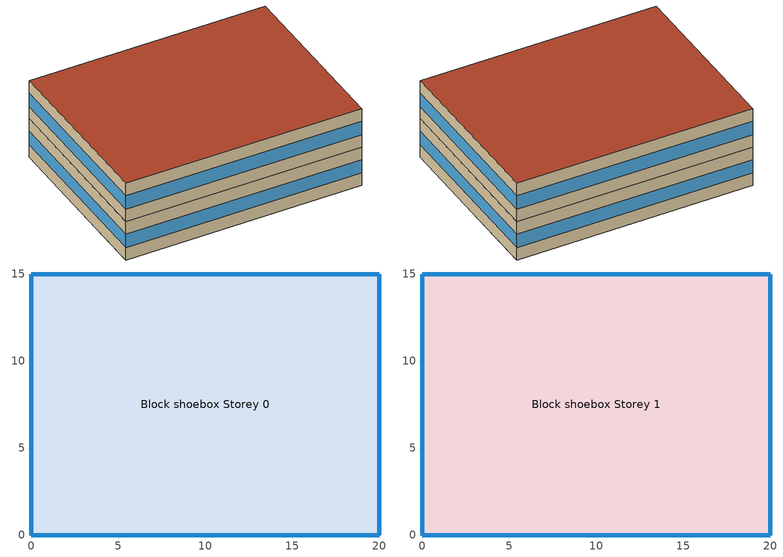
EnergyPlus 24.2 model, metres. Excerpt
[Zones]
Block shoebox Storey 0
 floor ground (hospital_GroundSlab): 20,15 20,0 0,0 0,15 z0
 wall outside (hospital_Facade): 0,0 20,0 20,15 0,15 0,0 z0:3.5
 window (hospital_Window): 19.99,15 0.01,15 / 20,0.01 20,14.99 / 0.01,0 19.99,0 / 0,14.99 0,0.01 z1.14:2.36
Block shoebox Storey 1
 floor to Block shoebox Storey 0 (hospital_FloorCeiling_Reversed): 20,15 20,0 0,0 0,15 z3.5
 wall outside (hospital_Facade): 0,0 20,0 20,15 0,15 0,0 z3.5:7
 window (hospital_Window): 19.99,15 0.01,15 / 20,0.01 20,14.99 / 0.01,0 19.99,0 / 0,14.99 0,0.01 z4.64:5.86
 roof outside (hospital_FlatRoof): 20,0 20,15 0,15 0,0 z7
[Building]
None: North Axis=0; Terrain=Suburbs; Loads Convergence Tolerance Value=0.04; Temperature Convergence Tolerance Value=0.4; Solar Distribution=FullInteriorAndExterior; Maximum Number of Warmup Days=25; Minimum Number of Warmup Days=6
[Site:Location]
Tengah.AP_SG_SGP Design_Conditions: Latitude=1.38; Longitude=103.72; Time Zone=8; Elevation=12
[SizingPeriod:DesignDay] Month=5; Day of Month=21; DryBulb Temperature Range Modifier Type=DefaultMultipliers; Barometric Pressure=101181; Wind Direction=0; Rain Indicator=No; Snow Indicator=No; Daylight Saving Time Indicator=No; Solar Model Indicator=ASHRAEClearSky
Name | Day Type | Maximum DryBulb Temperature | Daily DryBulb Temperature Range | Humidity Condition Type | Wetbulb or DewPoint at Maximum DryBulb | Wind Speed | Sky Clearness
Tengah.AP Ann Clg 1% Condns DP=>MDB | SummerDesignDay | 32.3 | 3.8 | Dewpoint | 25.8 | 3.35 | 1
Tengah.AP Ann Htg 99.6% Condns DB | WinterDesignDay | 22.7 | 0 | Wetbulb | 22.7 | 6.71 | 0
Tengah.AP Ann Clg .4% Condns DP=>MDB | SummerDesignDay | 32.9 | 3.8 | Dewpoint | 28 | 3.35 | 1
Tengah.AP Ann Htg 99% Condns DB | WinterDesignDay | 23.3 | 0 | Wetbulb | 23.3 | 6.71 | 0
Tengah.AP Ann Clg 2% Condns DP=>MDB | SummerDesignDay | 31.6 | 3.8 | Dewpoint | 25.2 | 3.35 | 1
[SizingPeriod:WeatherFileConditionType] Use Weather File Daylight Saving Period=Yes; Use Weather File Rain and Snow Indicators=Yes
Name | Period Selection | Day of Week for Start Day
No Dry Season | NoDrySeason | Monday
Tropical Hot | TropicalHot | SummerDesignDay
Tropical Cold | TropicalCold | WinterDesignDay
[SITE:GROUNDTEMPERATURE:BUILDINGSURFACE]
27.01, 26.67, 26.29, 26.01, 25.63, 25.56, 25.7, 26.03, 26.45, 26.83, 27.1, 27.16
[MATERIAL] Roughness=MediumRough; Conductivity=0.1; Density=1800; Specific Heat=900; Thermal Absorptance=0.9; Solar Absorptance=0.7; Visible Absorptance=0.7
Name | Thickness
hospital_FlatRoof_Material_0.28571428571428575m | 0.285714
hospital_Facade_Material_0.16666666666666669m | 0.166667
hospital_FloorCeiling_Material_0.2m; hospital_GroundSlab_Material_0.2m | 0.2
[WINDOWMATERIAL:SIMPLEGLAZINGSYSTEM]
hospital_Window: UFactor=2.8; Solar Heat Gain Coefficient=0.35; Visible Transmittance=0.6
[CONSTRUCTION]
hospital_FlatRoof: hospital_FlatRoof_Material_0.28571428571428575m
hospital_Facade: hospital_Facade_Material_0.16666666666666669m
hospital_FloorCeiling_Reversed: hospital_FloorCeiling_Material_0.2m
hospital_GroundSlab: hospital_GroundSlab_Material_0.2m
hospital_Window: hospital_Window
[ZONE] Type=1; Multiplier=1; Ceiling Height=autocalculate; Volume=autocalculate; Floor Area=autocalculate; Part of Total Floor Area=Yes
Block shoebox Storey 0; Block shoebox Storey 1
[PEOPLE] Number of People Schedule=hospital_Occupancy_Schedule; Number of People Calculation Method=People/Area; People per Floor Area=0.08; Fraction Radiant=0.3; Sensible Heat Fraction=autocalculate; Carbon Dioxide Generation Rate=3.82e-08; Enable ASHRAE 55 Comfort Warnings=No; Mean Radiant Temperature Calculation Type=EnclosureAveraged; Clothing Insulation Calculation Method=ClothingInsulationSchedule; Cold Stress Temperature Threshold=15.56; Heat Stress Temperature Threshold=30
Name | Zone or ZoneList or Space or SpaceList | Activity Level Schedule
Block shoebox Storey 0_hospital_Occupancy_PEOPLE | Block shoebox Storey 0 | Block shoebox Storey 0_hospital_Occupancy_PEOPLE_Activity_Schedule
Block shoebox Storey 1_hospital_Occupancy_PEOPLE | Block shoebox Storey 1 | Block shoebox Storey 1_hospital_Occupancy_PEOPLE_Activity_Schedule
[LIGHTS] Schedule=hospital_Lighting_Schedule; Design Level Calculation Method=Watts/Area; Watts per Zone Floor Area=8; Return Air Fraction=0; Fraction Radiant=0.42; Fraction Visible=0.18; Fraction Replaceable=1; Return Air Fraction Calculated from Plenum Temperature=No; Return Air Fraction Function of Plenum Temperature Coefficient 1=0; Return Air Fraction Function of Plenum Temperature Coefficient 2=0
Name | Zone or ZoneList or Space or SpaceList
Block shoebox Storey 0_hospital_Lighting_LIGHTS | Block shoebox Storey 0
Block shoebox Storey 1_hospital_Lighting_LIGHTS | Block shoebox Storey 1
[ELECTRICEQUIPMENT] Schedule=hospital_Equipment_Schedule; Design Level Calculation Method=Watts/Area; Watts per Zone Floor Area=12; Fraction Latent=0; Fraction Radiant=0.2; Fraction Lost=0
Name | Zone or ZoneList or Space or SpaceList
Block shoebox Storey 0_hospital_Equipment_EQUIPMENT | Block shoebox Storey 0
Block shoebox Storey 1_hospital_Equipment_EQUIPMENT | Block shoebox Storey 1
[ZONEINFILTRATION:DESIGNFLOWRATE] Design Flow Rate Calculation Method=AirChanges/Hour; Flow Rate per Exterior Surface Area=0; Air Changes per Hour=0.35; Constant Term Coefficient=1; Temperature Term Coefficient=0; Velocity Term Coefficient=0; Velocity Squared Term Coefficient=0
Name | Zone or ZoneList or Space or SpaceList | Schedule
Block shoebox Storey 0_hospital_Infiltration_INFILTRATION | Block shoebox Storey 0 | Block shoebox Storey 0_hospital_Infiltration_INFILTRATION_Schedule
Block shoebox Storey 1_hospital_Infiltration_INFILTRATION | Block shoebox Storey 1 | Block shoebox Storey 1_hospital_Infiltration_INFILTRATION_Schedule
[HVACTEMPLATE:THERMOSTAT] Heating Setpoint Schedule=hospital_HeatingSetpoint_Schedule; Cooling Setpoint Schedule=hospital_CoolingSetpoint_Schedule
Block shoebox Storey 0_hospital_Thermostat_THERMOSTAT; Block shoebox Storey 1_hospital_Thermostat_THERMOSTAT
[HVACTEMPLATE:ZONE:IDEALLOADSAIRSYSTEM] Maximum Heating Supply Air Temperature=30; Minimum Cooling Supply Air Temperature=13; Maximum Heating Supply Air Humidity Ratio=0.0156; Minimum Cooling Supply Air Humidity Ratio=0.0077; Heating Limit=LimitFlowRateAndCapacity; Maximum Heating Air Flow Rate=autosize; Maximum Sensible Heating Capacity=autosize; Cooling Limit=LimitFlowRateAndCapacity; Maximum Cooling Air Flow Rate=autosize; Maximum Total Cooling Capacity=autosize; Heating Availability Schedule=AlwaysOff; Dehumidification Control Type=None; Cooling Sensible Heat Ratio=0.7; Dehumidification Setpoint=60; Humidification Control Type=None; Humidification Setpoint=30; Outdoor Air Method=Sum; Outdoor Air Flow Rate per Person=0.004; Outdoor Air Flow Rate per Zone Floor Area=0; Outdoor Air Flow Rate per Zone=0; Demand Controlled Ventilation Type=None; Outdoor Air Economizer Type=NoEconomizer; Heat Recovery Type=None; Sensible Heat Recovery Effectiveness=0.7; Latent Heat Recovery Effectiveness=0.65
Name | Template Thermostat
Block shoebox Storey 0 | Block shoebox Storey 0_hospital_Thermostat_THERMOSTAT
Block shoebox Storey 1 | Block shoebox Storey 1_hospital_Thermostat_THERMOSTAT
[WATERUSE:EQUIPMENT] EndUse Subcategory=Domestic Hot Water; Peak Flow Rate=3.3922e-05; Flow Rate Fraction Schedule=hospital_HotWater_Schedule
Name | Target Temperature Schedule | Hot Water Supply Temperature Schedule | Cold Water Supply Temperature Schedule | Zone
Block shoebox Storey 0_hospital_WaterUse_hospital_DHW_WATER | Block shoebox Storey 0_hospital_WaterUse_hospital_DHW_WATER_TargetWaterTemperatureSch | Block shoebox Storey 0_hospital_WaterUse_hospital_DHW_WATER_TargetWaterTemperatureSch | Block shoebox Storey 0_hospital_WaterUse_hospital_DHW_WATER_InletWaterTemperatureSch | Block shoebox Storey 0
Block shoebox Storey 1_hospital_WaterUse_hospital_DHW_WATER | Block shoebox Storey 1_hospital_WaterUse_hospital_DHW_WATER_TargetWaterTemperatureSch | Block shoebox Storey 1_hospital_WaterUse_hospital_DHW_WATER_TargetWaterTemperatureSch | Block shoebox Storey 1_hospital_WaterUse_hospital_DHW_WATER_InletWaterTemperatureSch | Block shoebox Storey 1
[SCHEDULE:DAY:HOURLY]
d_AllOn_00; d_Block shoebox Storey 0_hospital_Infiltration_INFILTRATION_Schedule_00; d_Block shoebox Storey 1_hospital_Infiltration_INFILTRATION_Schedule_00: 1, 1, 1, 1, 1, 1, 1, 1, 1, 1, 1, 1, 1, 1, 1, 1, 1, 1, 1, 1, 1, 1, 1, 1
d_AlwaysOff_00: 0, 0, 0, 0, 0, 0, 0, 0, 0, 0, 0, 0, 0, 0, 0, 0, 0, 0, 0, 0, 0, 0, 0, 0
hospital_Lighting_Schedule_Weekday: 0.05, 0.05, 0.05, 0.05, 0.05, 0.08, 0.18, 0.55, 0.85, 0.95, 0.95, 0.95, 0.85, 0.9, 0.95, 0.95, 0.9, 0.65, 0.35, 0.18, 0.1, 0.07, 0.05, 0.05
hospital_Lighting_Schedule_Weekend: 0.05, 0.05, 0.05, 0.05, 0.05, 0.05, 0.08, 0.12, 0.25, 0.38, 0.48, 0.52, 0.5, 0.48, 0.45, 0.42, 0.35, 0.25, 0.18, 0.12, 0.08, 0.06, 0.05, 0.05
d_Block shoebox Storey 0_hospital_Occupancy_PEOPLE_Activity_Schedule_00; d_Block shoebox Storey 1_hospital_Occupancy_PEOPLE_Activity_Schedule_00: 111.552, 111.552, 111.552, 111.552, 111.552, 111.552, 111.552, 111.552, 111.552, 111.552, 111.552, 111.552, 111.552, 111.552, 111.552, 111.552, 111.552, 111.552, 111.552, 111.552, 111.552, 111.552, 111.552, 111.552
hospital_Occupancy_Schedule_Weekday: 0.05, 0.05, 0.05, 0.05, 0.05, 0.08, 0.18, 0.45, 0.75, 0.9, 0.95, 0.95, 0.85, 0.9, 0.95, 0.95, 0.85, 0.6, 0.35, 0.2, 0.12, 0.08, 0.05, 0.05
hospital_Occupancy_Schedule_Weekend: 0.05, 0.05, 0.05, 0.05, 0.05, 0.06, 0.08, 0.15, 0.28, 0.42, 0.55, 0.6, 0.58, 0.55, 0.52, 0.5, 0.45, 0.35, 0.25, 0.18, 0.12, 0.08, 0.05, 0.05
hospital_Equipment_Schedule_Weekday: 0.1, 0.1, 0.1, 0.1, 0.1, 0.12, 0.2, 0.5, 0.82, 0.95, 0.95, 0.95, 0.9, 0.92, 0.95, 0.95, 0.88, 0.62, 0.35, 0.2, 0.14, 0.12, 0.1, 0.1
hospital_Equipment_Schedule_Weekend: 0.1, 0.1, 0.1, 0.1, 0.1, 0.1, 0.12, 0.16, 0.25, 0.35, 0.45, 0.5, 0.48, 0.46, 0.44, 0.4, 0.35, 0.28, 0.2, 0.15, 0.12, 0.1, 0.1, 0.1
d_Block shoebox Storey 0_hospital_WaterUse_hospital_DHW_WATER_TargetWaterTemperatureSch_00; d_Block shoebox Storey 1_hospital_WaterUse_hospital_DHW_WATER_TargetWaterTemperatureSch_00: 60, 60, 60, 60, 60, 60, 60, 60, 60, 60, 60, 60, 60, 60, 60, 60, 60, 60, 60, 60, 60, 60, 60, 60
d_Block shoebox Storey 0_hospital_WaterUse_hospital_DHW_WATER_InletWaterTemperatureSch_00; d_Block shoebox Storey 1_hospital_WaterUse_hospital_DHW_WATER_InletWaterTemperatureSch_00: 15, 15, 15, 15, 15, 15, 15, 15, 15, 15, 15, 15, 15, 15, 15, 15, 15, 15, 15, 15, 15, 15, 15, 15
hospital_HotWater_Schedule_Weekday: 0.05, 0.05, 0.05, 0.05, 0.08, 0.18, 0.45, 0.75, 0.58, 0.35, 0.28, 0.32, 0.45, 0.38, 0.3, 0.32, 0.45, 0.65, 0.55, 0.32, 0.2, 0.12, 0.08, 0.05
hospital_HotWater_Schedule_Weekend: 0.05, 0.05, 0.05, 0.05, 0.06, 0.1, 0.2, 0.38, 0.55, 0.5, 0.38, 0.32, 0.42, 0.4, 0.32, 0.3, 0.35, 0.48, 0.52, 0.38, 0.24, 0.14, 0.08, 0.05
Block shoebox Storey 0_hospital_Thermostat_THERMOSTAT_HeatingDesignDay; hospital_HeatingSetpoint_Schedule_Weekday; hospital_HeatingSetpoint_Schedule_Weekend: 20, 20, 20, 20, 20, 20, 20, 20, 20, 20, 20, 20, 20, 20, 20, 20, 20, 20, 20, 20, 20, 20, 20, 20
Block shoebox Storey 0_hospital_Thermostat_THERMOSTAT_CoolingDesignDay; hospital_CoolingSetpoint_Schedule_Weekday; hospital_CoolingSetpoint_Schedule_Weekend: 24, 24, 24, 24, 24, 24, 24, 24, 24, 24, 24, 24, 24, 24, 24, 24, 24, 24, 24, 24, 24, 24, 24, 24
[SCHEDULE:WEEK:DAILY]
w_AlwaysOff_00: d_AlwaysOff_00, d_AlwaysOff_00, d_AlwaysOff_00, d_AlwaysOff_00, d_AlwaysOff_00, d_AlwaysOff_00, d_AlwaysOff_00, d_AlwaysOff_00, d_AlwaysOff_00, d_AlwaysOff_00, d_AlwaysOff_00, d_AlwaysOff_00
hospital_Lighting_Schedule_Week: hospital_Lighting_Schedule_Weekend, hospital_Lighting_Schedule_Weekday, hospital_Lighting_Schedule_Weekday, hospital_Lighting_Schedule_Weekday, hospital_Lighting_Schedule_Weekday, hospital_Lighting_Schedule_Weekday, hospital_Lighting_Schedule_Weekend, hospital_Lighting_Schedule_Weekend, d_AllOn_00, d_AllOn_00, hospital_Lighting_Schedule_Weekday, hospital_Lighting_Schedule_Weekday
w_Block shoebox Storey 0_hospital_Occupancy_PEOPLE_Activity_Schedule_00: d_Block shoebox Storey 0_hospital_Occupancy_PEOPLE_Activity_Schedule_00, d_Block shoebox Storey 0_hospital_Occupancy_PEOPLE_Activity_Schedule_00, d_Block shoebox Storey 0_hospital_Occupancy_PEOPLE_Activity_Schedule_00, d_Block shoebox Storey 0_hospital_Occupancy_PEOPLE_Activity_Schedule_00, d_Block shoebox Storey 0_hospital_Occupancy_PEOPLE_Activity_Schedule_00, d_Block shoebox Storey 0_hospital_Occupancy_PEOPLE_Activity_Schedule_00, d_Block shoebox Storey 0_hospital_Occupancy_PEOPLE_Activity_Schedule_00, d_Block shoebox Storey 0_hospital_Occupancy_PEOPLE_Activity_Schedule_00, d_Block shoebox Storey 0_hospital_Occupancy_PEOPLE_Activity_Schedule_00, d_Block shoebox Storey 0_hospital_Occupancy_PEOPLE_Activity_Schedule_00, d_Block shoebox Storey 0_hospital_Occupancy_PEOPLE_Activity_Schedule_00, d_Block shoebox Storey 0_hospital_Occupancy_PEOPLE_Activity_Schedule_00
hospital_Occupancy_Schedule_Week: hospital_Occupancy_Schedule_Weekend, hospital_Occupancy_Schedule_Weekday, hospital_Occupancy_Schedule_Weekday, hospital_Occupancy_Schedule_Weekday, hospital_Occupancy_Schedule_Weekday, hospital_Occupancy_Schedule_Weekday, hospital_Occupancy_Schedule_Weekend, hospital_Occupancy_Schedule_Weekend, d_AllOn_00, d_AllOn_00, hospital_Occupancy_Schedule_Weekday, hospital_Occupancy_Schedule_Weekday
hospital_Equipment_Schedule_Week: hospital_Equipment_Schedule_Weekend, hospital_Equipment_Schedule_Weekday, hospital_Equipment_Schedule_Weekday, hospital_Equipment_Schedule_Weekday, hospital_Equipment_Schedule_Weekday, hospital_Equipment_Schedule_Weekday, hospital_Equipment_Schedule_Weekend, hospital_Equipment_Schedule_Weekend, d_AllOn_00, d_AllOn_00, hospital_Equipment_Schedule_Weekday, hospital_Equipment_Schedule_Weekday
w_Block shoebox Storey 0_hospital_WaterUse_hospital_DHW_WATER_TargetWaterTemperatureSch_00: d_Block shoebox Storey 0_hospital_WaterUse_hospital_DHW_WATER_TargetWaterTemperatureSch_00, d_Block shoebox Storey 0_hospital_WaterUse_hospital_DHW_WATER_TargetWaterTemperatureSch_00, d_Block shoebox Storey 0_hospital_WaterUse_hospital_DHW_WATER_TargetWaterTemperatureSch_00, d_Block shoebox Storey 0_hospital_WaterUse_hospital_DHW_WATER_TargetWaterTemperatureSch_00, d_Block shoebox Storey 0_hospital_WaterUse_hospital_DHW_WATER_TargetWaterTemperatureSch_00, d_Block shoebox Storey 0_hospital_WaterUse_hospital_DHW_WATER_TargetWaterTemperatureSch_00, d_Block shoebox Storey 0_hospital_WaterUse_hospital_DHW_WATER_TargetWaterTemperatureSch_00, d_Block shoebox Storey 0_hospital_WaterUse_hospital_DHW_WATER_TargetWaterTemperatureSch_00, d_Block shoebox Storey 0_hospital_WaterUse_hospital_DHW_WATER_TargetWaterTemperatureSch_00, d_Block shoebox Storey 0_hospital_WaterUse_hospital_DHW_WATER_TargetWaterTemperatureSch_00, d_Block shoebox Storey 0_hospital_WaterUse_hospital_DHW_WATER_TargetWaterTemperatureSch_00, d_Block shoebox Storey 0_hospital_WaterUse_hospital_DHW_WATER_TargetWaterTemperatureSch_00
w_Block shoebox Storey 0_hospital_WaterUse_hospital_DHW_WATER_InletWaterTemperatureSch_00: d_Block shoebox Storey 0_hospital_WaterUse_hospital_DHW_WATER_InletWaterTemperatureSch_00, d_Block shoebox Storey 0_hospital_WaterUse_hospital_DHW_WATER_InletWaterTemperatureSch_00, d_Block shoebox Storey 0_hospital_WaterUse_hospital_DHW_WATER_InletWaterTemperatureSch_00, d_Block shoebox Storey 0_hospital_WaterUse_hospital_DHW_WATER_InletWaterTemperatureSch_00, d_Block shoebox Storey 0_hospital_WaterUse_hospital_DHW_WATER_InletWaterTemperatureSch_00, d_Block shoebox Storey 0_hospital_WaterUse_hospital_DHW_WATER_InletWaterTemperatureSch_00, d_Block shoebox Storey 0_hospital_WaterUse_hospital_DHW_WATER_InletWaterTemperatureSch_00, d_Block shoebox Storey 0_hospital_WaterUse_hospital_DHW_WATER_InletWaterTemperatureSch_00, d_Block shoebox Storey 0_hospital_WaterUse_hospital_DHW_WATER_InletWaterTemperatureSch_00, d_Block shoebox Storey 0_hospital_WaterUse_hospital_DHW_WATER_InletWaterTemperatureSch_00, d_Block shoebox Storey 0_hospital_WaterUse_hospital_DHW_WATER_InletWaterTemperatureSch_00, d_Block shoebox Storey 0_hospital_WaterUse_hospital_DHW_WATER_InletWaterTemperatureSch_00
hospital_HotWater_Schedule_Week: hospital_HotWater_Schedule_Weekend, hospital_HotWater_Schedule_Weekday, hospital_HotWater_Schedule_Weekday, hospital_HotWater_Schedule_Weekday, hospital_HotWater_Schedule_Weekday, hospital_HotWater_Schedule_Weekday, hospital_HotWater_Schedule_Weekend, hospital_HotWater_Schedule_Weekend, hospital_HotWater_Schedule_Weekday, hospital_HotWater_Schedule_Weekday, hospital_HotWater_Schedule_Weekday, hospital_HotWater_Schedule_Weekday
hospital_HeatingSetpoint_Schedule_Week: hospital_HeatingSetpoint_Schedule_Weekend, hospital_HeatingSetpoint_Schedule_Weekday, hospital_HeatingSetpoint_Schedule_Weekday, hospital_HeatingSetpoint_Schedule_Weekday, hospital_HeatingSetpoint_Schedule_Weekday, hospital_HeatingSetpoint_Schedule_Weekday, hospital_HeatingSetpoint_Schedule_Weekend, hospital_HeatingSetpoint_Schedule_Weekend, Block shoebox Storey 0_hospital_Thermostat_THERMOSTAT_HeatingDesignDay, Block shoebox Storey 0_hospital_Thermostat_THERMOSTAT_HeatingDesignDay, hospital_HeatingSetpoint_Schedule_Weekday, hospital_HeatingSetpoint_Schedule_Weekday
hospital_CoolingSetpoint_Schedule_Week: hospital_CoolingSetpoint_Schedule_Weekend, hospital_CoolingSetpoint_Schedule_Weekday, hospital_CoolingSetpoint_Schedule_Weekday, hospital_CoolingSetpoint_Schedule_Weekday, hospital_CoolingSetpoint_Schedule_Weekday, hospital_CoolingSetpoint_Schedule_Weekday, hospital_CoolingSetpoint_Schedule_Weekend, hospital_CoolingSetpoint_Schedule_Weekend, Block shoebox Storey 0_hospital_Thermostat_THERMOSTAT_CoolingDesignDay, Block shoebox Storey 0_hospital_Thermostat_THERMOSTAT_CoolingDesignDay, hospital_CoolingSetpoint_Schedule_Weekday, hospital_CoolingSetpoint_Schedule_Weekday
w_Block shoebox Storey 0_hospital_Infiltration_INFILTRATION_Schedule_00: d_Block shoebox Storey 0_hospital_Infiltration_INFILTRATION_Schedule_00, d_Block shoebox Storey 0_hospital_Infiltration_INFILTRATION_Schedule_00, d_Block shoebox Storey 0_hospital_Infiltration_INFILTRATION_Schedule_00, d_Block shoebox Storey 0_hospital_Infiltration_INFILTRATION_Schedule_00, d_Block shoebox Storey 0_hospital_Infiltration_INFILTRATION_Schedule_00, d_Block shoebox Storey 0_hospital_Infiltration_INFILTRATION_Schedule_00, d_Block shoebox Storey 0_hospital_Infiltration_INFILTRATION_Schedule_00, d_Block shoebox Storey 0_hospital_Infiltration_INFILTRATION_Schedule_00, d_Block shoebox Storey 0_hospital_Infiltration_INFILTRATION_Schedule_00, d_Block shoebox Storey 0_hospital_Infiltration_INFILTRATION_Schedule_00, d_Block shoebox Storey 0_hospital_Infiltration_INFILTRATION_Schedule_00, d_Block shoebox Storey 0_hospital_Infiltration_INFILTRATION_Schedule_00
w_Block shoebox Storey 1_hospital_Occupancy_PEOPLE_Activity_Schedule_00: d_Block shoebox Storey 1_hospital_Occupancy_PEOPLE_Activity_Schedule_00, d_Block shoebox Storey 1_hospital_Occupancy_PEOPLE_Activity_Schedule_00, d_Block shoebox Storey 1_hospital_Occupancy_PEOPLE_Activity_Schedule_00, d_Block shoebox Storey 1_hospital_Occupancy_PEOPLE_Activity_Schedule_00, d_Block shoebox Storey 1_hospital_Occupancy_PEOPLE_Activity_Schedule_00, d_Block shoebox Storey 1_hospital_Occupancy_PEOPLE_Activity_Schedule_00, d_Block shoebox Storey 1_hospital_Occupancy_PEOPLE_Activity_Schedule_00, d_Block shoebox Storey 1_hospital_Occupancy_PEOPLE_Activity_Schedule_00, d_Block shoebox Storey 1_hospital_Occupancy_PEOPLE_Activity_Schedule_00, d_Block shoebox Storey 1_hospital_Occupancy_PEOPLE_Activity_Schedule_00, d_Block shoebox Storey 1_hospital_Occupancy_PEOPLE_Activity_Schedule_00, d_Block shoebox Storey 1_hospital_Occupancy_PEOPLE_Activity_Schedule_00
w_Block shoebox Storey 1_hospital_WaterUse_hospital_DHW_WATER_TargetWaterTemperatureSch_00: d_Block shoebox Storey 1_hospital_WaterUse_hospital_DHW_WATER_TargetWaterTemperatureSch_00, d_Block shoebox Storey 1_hospital_WaterUse_hospital_DHW_WATER_TargetWaterTemperatureSch_00, d_Block shoebox Storey 1_hospital_WaterUse_hospital_DHW_WATER_TargetWaterTemperatureSch_00, d_Block shoebox Storey 1_hospital_WaterUse_hospital_DHW_WATER_TargetWaterTemperatureSch_00, d_Block shoebox Storey 1_hospital_WaterUse_hospital_DHW_WATER_TargetWaterTemperatureSch_00, d_Block shoebox Storey 1_hospital_WaterUse_hospital_DHW_WATER_TargetWaterTemperatureSch_00, d_Block shoebox Storey 1_hospital_WaterUse_hospital_DHW_WATER_TargetWaterTemperatureSch_00, d_Block shoebox Storey 1_hospital_WaterUse_hospital_DHW_WATER_TargetWaterTemperatureSch_00, d_Block shoebox Storey 1_hospital_WaterUse_hospital_DHW_WATER_TargetWaterTemperatureSch_00, d_Block shoebox Storey 1_hospital_WaterUse_hospital_DHW_WATER_TargetWaterTemperatureSch_00, d_Block shoebox Storey 1_hospital_WaterUse_hospital_DHW_WATER_TargetWaterTemperatureSch_00, d_Block shoebox Storey 1_hospital_WaterUse_hospital_DHW_WATER_TargetWaterTemperatureSch_00
w_Block shoebox Storey 1_hospital_WaterUse_hospital_DHW_WATER_InletWaterTemperatureSch_00: d_Block shoebox Storey 1_hospital_WaterUse_hospital_DHW_WATER_InletWaterTemperatureSch_00, d_Block shoebox Storey 1_hospital_WaterUse_hospital_DHW_WATER_InletWaterTemperatureSch_00, d_Block shoebox Storey 1_hospital_WaterUse_hospital_DHW_WATER_InletWaterTemperatureSch_00, d_Block shoebox Storey 1_hospital_WaterUse_hospital_DHW_WATER_InletWaterTemperatureSch_00, d_Block shoebox Storey 1_hospital_WaterUse_hospital_DHW_WATER_InletWaterTemperatureSch_00, d_Block shoebox Storey 1_hospital_WaterUse_hospital_DHW_WATER_InletWaterTemperatureSch_00, d_Block shoebox Storey 1_hospital_WaterUse_hospital_DHW_WATER_InletWaterTemperatureSch_00, d_Block shoebox Storey 1_hospital_WaterUse_hospital_DHW_WATER_InletWaterTemperatureSch_00, d_Block shoebox Storey 1_hospital_WaterUse_hospital_DHW_WATER_InletWaterTemperatureSch_00, d_Block shoebox Storey 1_hospital_WaterUse_hospital_DHW_WATER_InletWaterTemperatureSch_00, d_Block shoebox Storey 1_hospital_WaterUse_hospital_DHW_WATER_InletWaterTemperatureSch_00, d_Block shoebox Storey 1_hospital_WaterUse_hospital_DHW_WATER_InletWaterTemperatureSch_00
w_Block shoebox Storey 1_hospital_Infiltration_INFILTRATION_Schedule_00: d_Block shoebox Storey 1_hospital_Infiltration_INFILTRATION_Schedule_00, d_Block shoebox Storey 1_hospital_Infiltration_INFILTRATION_Schedule_00, d_Block shoebox Storey 1_hospital_Infiltration_INFILTRATION_Schedule_00, d_Block shoebox Storey 1_hospital_Infiltration_INFILTRATION_Schedule_00, d_Block shoebox Storey 1_hospital_Infiltration_INFILTRATION_Schedule_00, d_Block shoebox Storey 1_hospital_Infiltration_INFILTRATION_Schedule_00, d_Block shoebox Storey 1_hospital_Infiltration_INFILTRATION_Schedule_00, d_Block shoebox Storey 1_hospital_Infiltration_INFILTRATION_Schedule_00, d_Block shoebox Storey 1_hospital_Infiltration_INFILTRATION_Schedule_00, d_Block shoebox Storey 1_hospital_Infiltration_INFILTRATION_Schedule_00, d_Block shoebox Storey 1_hospital_Infiltration_INFILTRATION_Schedule_00, d_Block shoebox Storey 1_hospital_Infiltration_INFILTRATION_Schedule_00
[SCHEDULE:YEAR]
AlwaysOff: w_AlwaysOff_00, 1, 1, 12, 31
hospital_Lighting_Schedule: hospital_Lighting_Schedule_Week, 1, 1, 1, 31, hospital_Lighting_Schedule_Week, 2, 1, 2, 28, hospital_Lighting_Schedule_Week, 3, 1, 3, 31, hospital_Lighting_Schedule_Week, 4, 1, 4, 30, hospital_Lighting_Schedule_Week, 5, 1, 5, 31, hospital_Lighting_Schedule_Week, 6, 1, 6, 30, hospital_Lighting_Schedule_Week, 7, 1, 7, 31, hospital_Lighting_Schedule_Week, 8, 1, 8, 31, hospital_Lighting_Schedule_Week, 9, 1, 9, 30, hospital_Lighting_Schedule_Week, 10, 1, 10, 31, hospital_Lighting_Schedule_Week, 11, 1, 11, 30, hospital_Lighting_Schedule_Week, 12, 1, 12, 31
Block shoebox Storey 0_hospital_Occupancy_PEOPLE_Activity_Schedule: w_Block shoebox Storey 0_hospital_Occupancy_PEOPLE_Activity_Schedule_00, 1, 1, 12, 31
hospital_Occupancy_Schedule: hospital_Occupancy_Schedule_Week, 1, 1, 1, 31, hospital_Occupancy_Schedule_Week, 2, 1, 2, 28, hospital_Occupancy_Schedule_Week, 3, 1, 3, 31, hospital_Occupancy_Schedule_Week, 4, 1, 4, 30, hospital_Occupancy_Schedule_Week, 5, 1, 5, 31, hospital_Occupancy_Schedule_Week, 6, 1, 6, 30, hospital_Occupancy_Schedule_Week, 7, 1, 7, 31, hospital_Occupancy_Schedule_Week, 8, 1, 8, 31, hospital_Occupancy_Schedule_Week, 9, 1, 9, 30, hospital_Occupancy_Schedule_Week, 10, 1, 10, 31, hospital_Occupancy_Schedule_Week, 11, 1, 11, 30, hospital_Occupancy_Schedule_Week, 12, 1, 12, 31
hospital_Equipment_Schedule: hospital_Equipment_Schedule_Week, 1, 1, 1, 31, hospital_Equipment_Schedule_Week, 2, 1, 2, 28, hospital_Equipment_Schedule_Week, 3, 1, 3, 31, hospital_Equipment_Schedule_Week, 4, 1, 4, 30, hospital_Equipment_Schedule_Week, 5, 1, 5, 31, hospital_Equipment_Schedule_Week, 6, 1, 6, 30, hospital_Equipment_Schedule_Week, 7, 1, 7, 31, hospital_Equipment_Schedule_Week, 8, 1, 8, 31, hospital_Equipment_Schedule_Week, 9, 1, 9, 30, hospital_Equipment_Schedule_Week, 10, 1, 10, 31, hospital_Equipment_Schedule_Week, 11, 1, 11, 30, hospital_Equipment_Schedule_Week, 12, 1, 12, 31
Block shoebox Storey 0_hospital_WaterUse_hospital_DHW_WATER_TargetWaterTemperatureSch: w_Block shoebox Storey 0_hospital_WaterUse_hospital_DHW_WATER_TargetWaterTemperatureSch_00, 1, 1, 12, 31
Block shoebox Storey 0_hospital_WaterUse_hospital_DHW_WATER_InletWaterTemperatureSch: w_Block shoebox Storey 0_hospital_WaterUse_hospital_DHW_WATER_InletWaterTemperatureSch_00, 1, 1, 12, 31
hospital_HotWater_Schedule: hospital_HotWater_Schedule_Week, 1, 1, 1, 31, hospital_HotWater_Schedule_Week, 2, 1, 2, 28, hospital_HotWater_Schedule_Week, 3, 1, 3, 31, hospital_HotWater_Schedule_Week, 4, 1, 4, 30, hospital_HotWater_Schedule_Week, 5, 1, 5, 31, hospital_HotWater_Schedule_Week, 6, 1, 6, 30, hospital_HotWater_Schedule_Week, 7, 1, 7, 31, hospital_HotWater_Schedule_Week, 8, 1, 8, 31, hospital_HotWater_Schedule_Week, 9, 1, 9, 30, hospital_HotWater_Schedule_Week, 10, 1, 10, 31, hospital_HotWater_Schedule_Week, 11, 1, 11, 30, hospital_HotWater_Schedule_Week, 12, 1, 12, 31
hospital_HeatingSetpoint_Schedule: hospital_HeatingSetpoint_Schedule_Week, 1, 1, 1, 31, hospital_HeatingSetpoint_Schedule_Week, 2, 1, 2, 28, hospital_HeatingSetpoint_Schedule_Week, 3, 1, 3, 31, hospital_HeatingSetpoint_Schedule_Week, 4, 1, 4, 30, hospital_HeatingSetpoint_Schedule_Week, 5, 1, 5, 31, hospital_HeatingSetpoint_Schedule_Week, 6, 1, 6, 30, hospital_HeatingSetpoint_Schedule_Week, 7, 1, 7, 31, hospital_HeatingSetpoint_Schedule_Week, 8, 1, 8, 31, hospital_HeatingSetpoint_Schedule_Week, 9, 1, 9, 30, hospital_HeatingSetpoint_Schedule_Week, 10, 1, 10, 31, hospital_HeatingSetpoint_Schedule_Week, 11, 1, 11, 30, hospital_HeatingSetpoint_Schedule_Week, 12, 1, 12, 31
hospital_CoolingSetpoint_Schedule: hospital_CoolingSetpoint_Schedule_Week, 1, 1, 1, 31, hospital_CoolingSetpoint_Schedule_Week, 2, 1, 2, 28, hospital_CoolingSetpoint_Schedule_Week, 3, 1, 3, 31, hospital_CoolingSetpoint_Schedule_Week, 4, 1, 4, 30, hospital_CoolingSetpoint_Schedule_Week, 5, 1, 5, 31, hospital_CoolingSetpoint_Schedule_Week, 6, 1, 6, 30, hospital_CoolingSetpoint_Schedule_Week, 7, 1, 7, 31, hospital_CoolingSetpoint_Schedule_Week, 8, 1, 8, 31, hospital_CoolingSetpoint_Schedule_Week, 9, 1, 9, 30, hospital_CoolingSetpoint_Schedule_Week, 10, 1, 10, 31, hospital_CoolingSetpoint_Schedule_Week, 11, 1, 11, 30, hospital_CoolingSetpoint_Schedule_Week, 12, 1, 12, 31
Block shoebox Storey 0_hospital_Infiltration_INFILTRATION_Schedule: w_Block shoebox Storey 0_hospital_Infiltration_INFILTRATION_Schedule_00, 1, 1, 12, 31
Block shoebox Storey 1_hospital_Occupancy_PEOPLE_Activity_Schedule: w_Block shoebox Storey 1_hospital_Occupancy_PEOPLE_Activity_Schedule_00, 1, 1, 12, 31
Block shoebox Storey 1_hospital_WaterUse_hospital_DHW_WATER_TargetWaterTemperatureSch: w_Block shoebox Storey 1_hospital_WaterUse_hospital_DHW_WATER_TargetWaterTemperatureSch_00, 1, 1, 12, 31
Block shoebox Storey 1_hospital_WaterUse_hospital_DHW_WATER_InletWaterTemperatureSch: w_Block shoebox Storey 1_hospital_WaterUse_hospital_DHW_WATER_InletWaterTemperatureSch_00, 1, 1, 12, 31
Block shoebox Storey 1_hospital_Infiltration_INFILTRATION_Schedule: w_Block shoebox Storey 1_hospital_Infiltration_INFILTRATION_Schedule_00, 1, 1, 12, 31
